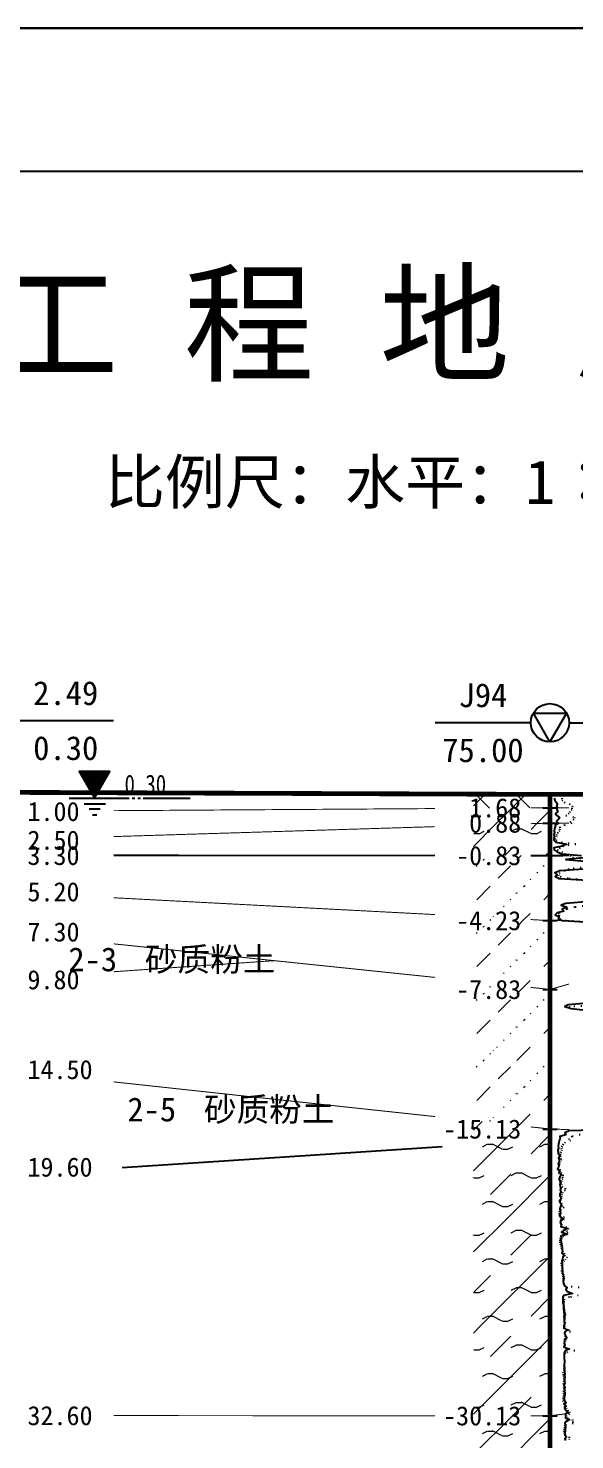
# Model space of a CAD drawing. Extents: x -37 to 3540, y -1485 to 297.
# Drawn here: x 1690.7 to 1747.8, y -741.7 to -594 of the extents above; entities that cross this region are included whole.
import ezdxf
from ezdxf.enums import TextEntityAlignment as Align

# ---------------------------------------------------------------- set-up
doc = ezdxf.new("R2010")
doc.units = 0
doc.linetypes.add('DOT', pattern=[6.35, 0, -6.35])
doc.layers.get('0').update_dxf_attribs({"linetype": 'CONTINUOUS'})
for name, color, linetype in [('CURVE', 200, 'CONTINUOUS'), ('FRAME', 7, 'CONTINUOUS'), ('HOLE', 41, 'CONTINUOUS'), ('STRATUM', 241, 'CONTINUOUS')]:
    doc.layers.add(name, color=color, linetype=linetype)
doc.layers.add('HATCH', color=7, linetype='CONTINUOUS', lineweight=13)
doc.styles.add('ST', font='')
doc.styles.get('ST').set_extended_font_data('SimSun')
pattern_1 = [(45, (1559.7, -891), (-4.24264, 4.24264), [10, 0]), (45, (1560.761, -894.182), (-2.12132, 6.36396), [3, -3]), (26.565, (1560.7743, -891.2536), (5.999823, 5.999812), [0.567, -12.849]), (0, (1560.2073, -891.2536), (0, 6), [0.567, -5.433]), (26.565, (1558.119, -891), (5.999823, 5.999812), [0.567, -12.849]), (0, (1558.626, -890.7464), (0, 6), [0.567, -5.433]), (153.435, (1560.2073, -891.2536), (-5.999818, -5e-06), [1.134, -12.2826]), (26.565, (1563.7743, -888.2536), (5.999823, 5.999812), [0.567, -12.849]), (0, (1563.2073, -888.2536), (0, 6), [0.567, -5.433]), (26.565, (1561.119, -888), (5.999823, 5.999812), [0.567, -12.849]), (0, (1561.626, -887.7464), (0, 6), [0.567, -5.433]), (153.435, (1563.2073, -888.2536), (-5.999818, -5e-06), [1.134, -12.2826])]
pattern_2 = [(45, (1559.7, -891), (-7e-07, 6.99998), [1.97196, -7.92754]), (45, (1562.513, -888.171), (-7e-07, 6.99998), [1.99367, -7.90583]), (45, (1564.7677, -885.918), (-7e-07, 6.99998), [1.81361, -8.08588]), (26.565, (1559.7002, -887.5), (7, 7), [0.0965, -15.55598]), (36.8699, (1560.4002, -886.8), (7, 7), [0.19775, -34.80225]), (315, (1563.2, -884.024), (6.99998, 1e-06), [0.03305, -9.86644]), (26.565, (1563.2002, -891), (7, 7), [0.14475, -15.50773]), (26.565, (1563.9002, -890.3), (7, 7), [0.10528, -15.5472]), (90, (1564.25, -889.95), (-7, -5e-07), [0.02877, -6.97123]), (26.565, (1564.6002, -889.6), (7, 7), [0.091, -31.21394]), (36.8699, (1565.3002, -888.9), (7, 7), [0.11069, -34.88931]), (45, (1566, -888.2), (-2e-07, 6.99998), [0.10911, -9.79038]), (315, (1566.6143, -887.452), (6.99998, 1e-06), [0.03305, -9.86644]), (36.8699, (1561.1002, -886.1), (7, 7), [0.10224, -34.89776]), (53.1301, (1561.8002, -885.4), (14, 21), [0.13438, -34.86562]), (53.1301, (1562.5002, -884.7), (14, 21), [0.12625, -34.87375])]

# ---------------------------------------------------------------- blocks, each defined once
blk = doc.blocks.new('图头_剖面图A3')
at = {"style": 'ST'}
for s, height, p in [('工 程 地 质 剖 面 图', 10, (-15.09, 10.79)), ('比例尺：水平：1∶            垂直：1∶', 4.6, (-11.5, -5.76))]:
    blk.add_text(s, height=height, dxfattribs=at).set_placement(p, align=Align.MIDDLE_CENTER)
for tag, height, p in [('01_剖面号', 10, (64.41, 11.39)), ('03＿纵向比例', 4.6, (50.43, -5.28)), ('02_横向比例', 4.6, (-18.82, -5.99))]:
    blk.add_attdef(tag, text='', height=height, dxfattribs=at).set_placement(p, align=Align.MIDDLE_LEFT)
blk = doc.blocks.new('H_cpt_hole')
for p, q in [((-1.73, 1), (1.73, 1)), ((0, -2), (-1.73, 1)), ((1.73, 1), (0, -2))]:
    blk.add_line(p, q)
blk.add_circle((0, 0), 2)
blk = doc.blocks.new('Gwl')
blk.add_lwpolyline([(0, 0, 0, 3.22, 0), (0, 2.79, 3.22, 3.22, 0)], format="xyseb")
blk.add_lwpolyline([(0, 0), (1.61, 2.79), (-1.61, 2.79)], close=True)
for points in [[(-2.63, 0), (3.61, 0)], [(3.93, 0), (4.21, 0)], [(4.53, 0), (4.8, 0)], [(5.09, 0), (9.99, 0)], [(-1.09, -0.61), (1.16, -0.61)], [(-0.54, -1.14), (0.61, -1.14)], [(-0.19, -1.74), (0.26, -1.74)]]:
    blk.add_lwpolyline(points)
at = {"style": 'ST', "width": 0.8}
blk.add_attdef('*GWL', (3.14, 0.45), '', height=2, dxfattribs=at)

msp = doc.modelspace()

# ---------------------------------------------------------------- hatches: boundary and pattern name
at = {"layer": 'HATCH'}
h = msp.add_hatch(dxfattribs=at)
h.set_pattern_fill('STT', color=50, style=0)
h.set_pattern_definition([(45, (1559.7002, -891), (-2.12132, 2.12132), [10, 0]), (135, (1559.7002, -891), (-2.12132, -2.12132), [10, 0])])
h.paths.add_polyline_path([(1745.17, -674.15), (1737.17, -674.12), (1737.17, -675.6), (1745.17, -675.55)])
h.paths.add_polyline_path([(1735.96, -677.04), (1742.66, -677.04), (1742.66, -674.1), (1735.96, -674.1)], flags=9)
h = msp.add_hatch(dxfattribs=at)
h.set_pattern_fill('FZNT', color=32, style=0)
h.set_pattern_definition([(45, (1559.7, -891), (-4.24264, 4.24264), [10, 0]), (45, (1560.761, -894.182), (-2.12132, 6.36396), [3, -3])])
h.paths.add_polyline_path([(1745.17, -675.55), (1737.17, -675.6), (1737.17, -677.4), (1745.17, -677.15)])
h.paths.add_polyline_path([(1735.96, -678.64), (1742.66, -678.64), (1742.66, -675.7), (1735.96, -675.7)], flags=9)
h.paths.add_polyline_path([(1735.96, -677.04), (1742.66, -677.04), (1742.66, -674.1), (1735.96, -674.1)], flags=9)
h = msp.add_hatch(dxfattribs=at)
h.set_pattern_fill('YNFNT', color=251, style=0)
h.set_pattern_definition(pattern_1)
h.paths.add_polyline_path([(1745.17, -677.15), (1737.17, -677.4), (1737.17, -680.55), (1745.17, -680.55)])
h.paths.add_polyline_path([(1734.53, -682.04), (1742.66, -682.04), (1742.66, -679.1), (1734.53, -679.1)], flags=9)
h.paths.add_polyline_path([(1735.96, -678.64), (1742.66, -678.64), (1742.66, -675.7), (1735.96, -675.7)], flags=9)
h = msp.add_hatch(dxfattribs=at)
h.set_pattern_fill('SZFT', color=52, style=0)
h.set_pattern_definition(pattern_2)
h.paths.add_polyline_path([(1745.17, -680.55), (1744.42, -680.55), (1737.17, -680.55), (1737.17, -686.93), (1745.17, -687.35)])
h.paths.add_polyline_path([(1734.53, -688.84), (1742.66, -688.84), (1742.66, -685.9), (1734.53, -685.9)], flags=9)
h.paths.add_polyline_path([(1734.53, -682.04), (1742.66, -682.04), (1742.66, -679.1), (1734.53, -679.1)], flags=9)
h = msp.add_hatch(dxfattribs=at)
h.set_pattern_fill('SZFT', color=52, style=0)
h.set_pattern_definition(pattern_2)
h.paths.add_polyline_path([(1745.17, -687.35), (1737.17, -686.93), (1737.17, -693.71), (1745.17, -694.55)])
h.paths.add_polyline_path([(1734.53, -696.04), (1742.66, -696.04), (1742.66, -693.1), (1734.53, -693.1)], flags=9)
h.paths.add_polyline_path([(1734.53, -688.84), (1742.66, -688.84), (1742.66, -685.9), (1734.53, -685.9)], flags=9)
h = msp.add_hatch(dxfattribs=at)
h.set_pattern_fill('SZFT', color=52, style=0)
h.set_pattern_definition(pattern_2)
h.paths.add_polyline_path([(1745.17, -694.55), (1737.17, -693.71), (1737.17, -708.28), (1745.17, -709.15)])
h.paths.add_polyline_path([(1733.1, -710.64), (1742.66, -710.64), (1742.66, -707.7), (1733.1, -707.7)], flags=9)
h.paths.add_polyline_path([(1734.53, -696.04), (1742.66, -696.04), (1742.66, -693.1), (1734.53, -693.1)], flags=9)
h = msp.add_hatch(dxfattribs=at)
h.set_pattern_fill('YNFNT', color=251, style=0)
h.set_pattern_definition(pattern_1)
h.paths.add_polyline_path([(1745.17, -709.15), (1737.17, -708.28), (1737.17, -739.15), (1745.17, -739.15)])
h.paths.add_polyline_path([(1733.1, -740.64), (1742.66, -740.64), (1742.66, -737.7), (1733.1, -737.7)], flags=9)
h.paths.add_polyline_path([(1733.1, -710.64), (1742.66, -710.64), (1742.66, -707.7), (1733.1, -707.7)], flags=9)
h = msp.add_hatch(dxfattribs=at)
h.set_pattern_fill('YNNT', color=251, style=0)
h.set_pattern_definition([(45, (1559.7002, -891), (-2.12132, 2.12132), [10, 0]), (26.565, (1560.7743, -891.2536), (5.999823, 5.999812), [0.567, -12.849]), (0, (1560.2073, -891.2536), (0, 6), [0.567, -5.433]), (26.565, (1558.119, -891), (5.999823, 5.999812), [0.567, -12.849]), (0, (1558.626, -890.7464), (0, 6), [0.567, -5.433]), (153.435, (1560.2073, -891.2536), (-5.999818, -5e-06), [1.134, -12.2826]), (26.565, (1563.7743, -888.2536), (5.999823, 5.999812), [0.567, -12.849]), (0, (1563.2073, -888.2536), (0, 6), [0.567, -5.433]), (26.565, (1561.119, -888), (5.999823, 5.999812), [0.567, -12.849]), (0, (1561.626, -887.7464), (0, 6), [0.567, -5.433]), (153.435, (1563.2073, -888.2536), (-5.999818, -5e-06), [1.134, -12.2826])])
h.paths.add_polyline_path([(1745.17, -739.15), (1744.42, -739.15), (1737.17, -739.15), (1737.17, -751.06), (1745.17, -751.15)])
h.paths.add_polyline_path([(1733.1, -752.64), (1742.66, -752.64), (1742.66, -749.7), (1733.1, -749.7)], flags=9)
h.paths.add_polyline_path([(1733.1, -740.64), (1742.66, -740.64), (1742.66, -737.7), (1733.1, -737.7)], flags=9)

# ---------------------------------------------------------------- linework, layer by layer
at = {"layer": 'CURVE', "color": 30, "linetype": 'Continuous'}
for points in [[(1745.6, -674.55), (1745.68, -674.75), (1745.82, -674.95), (1745.97, -675.15), (1745.87, -675.35), (1745.92, -675.55), (1745.89, -675.75), (1745.99, -675.95), (1745.76, -676.15), (1745.89, -676.35), (1746.16, -676.55), (1746.07, -676.75), (1745.84, -676.95), (1746.07, -677.15), (1745.73, -677.35), (1745.7, -677.55), (1745.65, -677.75), (1745.62, -677.95), (1745.63, -678.15), (1745.58, -678.35), (1745.6, -678.55), (1745.58, -678.75), (1745.59, -678.95), (1745.77, -679.15), (1746.9, -679.35), (1746.45, -679.55), (1745.58, -679.75), (1745.62, -679.95), (1745.91, -680.15), (1746.42, -680.35), (1748.47, -680.55)], [(1749.17, -681.95), (1746.22, -682.15), (1745.69, -682.35), (1745.94, -682.55), (1745.73, -682.75), (1746.15, -682.95), (1749.67, -683.15)], [(1748.96, -680.75), (1746.84, -680.95), (1749.21, -681.15)], [(1749.3, -685.35), (1746.82, -685.55), (1746.36, -685.75), (1746.92, -685.95), (1746.44, -686.15), (1746.63, -686.35), (1745.91, -686.55), (1745.71, -686.75), (1746.13, -686.95), (1746.04, -687.15), (1746.49, -687.35), (1750.16, -687.55)], [(1749.45, -695.95), (1747.06, -696.15), (1746.71, -696.35), (1747.38, -696.55), (1749.2, -696.75)], [(1753.36, -709.15), (1747.19, -709.35), (1746.72, -709.55), (1746.84, -709.75), (1746.19, -709.95), (1746.24, -710.15), (1746.13, -710.35), (1746.1, -710.55), (1746.06, -710.75), (1746.03, -710.95), (1746.08, -711.15), (1746, -711.35), (1746.03, -711.55), (1746.03, -711.75), (1746.23, -711.95), (1746.05, -712.15), (1746.15, -712.35), (1746.12, -712.55), (1746.03, -712.75), (1746.09, -712.95), (1746.07, -713.15), (1745.95, -713.35), (1746.16, -713.55), (1746.1, -713.75), (1746.37, -713.95), (1746.21, -714.15), (1746.14, -714.35), (1746.16, -714.55), (1746.27, -714.75), (1746.21, -714.95), (1746.25, -715.15), (1746.32, -715.35), (1746.23, -715.55), (1746.33, -715.75), (1746.21, -715.95), (1746.21, -716.15), (1746.32, -716.35), (1746.26, -716.55), (1746.17, -716.75), (1746.33, -716.95), (1746.32, -717.15), (1746.23, -717.35), (1746.22, -717.55), (1746.25, -717.75), (1746.29, -717.95), (1746.19, -718.15), (1746.23, -718.35), (1746.61, -718.55), (1746.28, -718.75), (1746.27, -718.95), (1746.33, -719.15), (1746.31, -719.35), (1747, -719.55), (1746.58, -719.75), (1746.39, -719.95), (1747, -720.15), (1746.3, -720.35), (1746.39, -720.55), (1746.32, -720.75), (1746.33, -720.95), (1746.37, -721.15), (1746.42, -721.35), (1746.45, -721.55), (1746.44, -721.75), (1746.47, -721.95), (1746.4, -722.15), (1746.63, -722.35), (1746.51, -722.55), (1746.48, -722.75), (1746.42, -722.95), (1746.44, -723.15), (1746.45, -723.35), (1746.46, -723.55), (1746.44, -723.75), (1746.49, -723.95), (1746.49, -724.15), (1746.51, -724.35), (1746.56, -724.55), (1746.62, -724.75), (1746.58, -724.95), (1746.56, -725.15), (1746.59, -725.35), (1746.7, -725.55), (1746.96, -725.75), (1746.83, -725.95), (1747.02, -726.15), (1747.52, -726.35), (1746.6, -726.55), (1746.53, -726.75), (1746.53, -726.95), (1746.53, -727.15), (1746.52, -727.35), (1746.57, -727.55), (1746.57, -727.75), (1746.59, -727.95), (1746.61, -728.15), (1746.61, -728.35), (1746.7, -728.55), (1746.63, -728.75), (1746.65, -728.95), (1746.65, -729.15), (1746.67, -729.35), (1746.69, -729.55), (1746.61, -729.75), (1746.62, -729.95), (1747.01, -730.15), (1746.73, -730.35), (1746.7, -730.55), (1746.8, -730.75), (1746.92, -730.95), (1746.68, -731.15), (1746.68, -731.35), (1746.67, -731.55), (1746.73, -731.75), (1746.61, -731.95), (1747.12, -732.15), (1746.77, -732.35), (1746.65, -732.55), (1746.66, -732.75), (1746.65, -732.95), (1746.67, -733.15), (1746.7, -733.35), (1746.68, -733.55), (1746.67, -733.75), (1746.64, -733.95), (1746.69, -734.15), (1746.7, -734.35), (1746.68, -734.55), (1746.72, -734.75), (1746.69, -734.95), (1746.73, -735.15), (1746.69, -735.35), (1746.7, -735.55), (1746.71, -735.75), (1746.63, -735.95), (1746.74, -736.15), (1746.7, -736.35), (1746.69, -736.55), (1746.73, -736.75), (1746.72, -736.95), (1746.64, -737.15), (1746.65, -737.35), (1746.68, -737.55), (1746.87, -737.75), (1746.72, -737.95), (1746.85, -738.15), (1746.7, -738.35), (1746.8, -738.55), (1747.05, -738.75), (1746.8, -738.95), (1746.81, -739.15), (1746.79, -739.35), (1747.23, -739.55), (1746.87, -739.75), (1746.74, -739.95), (1746.77, -740.15), (1746.8, -740.35), (1746.76, -740.55), (1746.75, -740.75), (1746.74, -740.95), (1746.74, -741.15), (1746.9, -741.35), (1746.74, -741.55), (1746.78, -741.75)]]:
    msp.add_lwpolyline(points, dxfattribs=at)
at = {"layer": 'CURVE', "color": 100, "linetype": 'DOT', "ltscale": 0.1}
for points in [[(1746.4, -674.55), (1746.42, -674.75), (1746.66, -674.95), (1747.18, -675.15), (1747.54, -675.35), (1747.45, -675.55), (1747.46, -675.75), (1747.25, -675.95), (1747.15, -676.15), (1746.83, -676.35), (1747.78, -676.55), (1747.66, -676.75), (1747.26, -676.95), (1747.44, -677.15), (1746.72, -677.35), (1746.19, -677.55), (1746.19, -677.75), (1746.16, -677.95), (1746.04, -678.15), (1745.84, -678.35), (1745.87, -678.55), (1745.69, -678.75), (1745.8, -678.95), (1746.36, -679.15), (1747.86, -679.35), (1746.62, -679.55), (1746.23, -679.75), (1745.94, -679.95), (1746.4, -680.15), (1746.75, -680.35), (1747.3, -680.55), (1747.52, -680.75), (1749.77, -680.95)], [(1749.17, -681.75), (1747.18, -681.95), (1746.76, -682.15), (1746.19, -682.35), (1746.07, -682.55), (1746.24, -682.75), (1747.19, -682.95), (1750.55, -683.15)], [(1749.37, -685.75), (1747.76, -685.95), (1746.91, -686.15), (1746.63, -686.35), (1746.11, -686.55), (1746.13, -686.75), (1746.09, -686.95), (1746.19, -687.15), (1746.74, -687.35), (1750.52, -687.55)], [(1752.18, -696.15), (1747.16, -696.35), (1747.8, -696.55)], [(1748.32, -709.75), (1747.47, -709.95), (1747.11, -710.15), (1747.33, -710.35), (1746.75, -710.55), (1746.58, -710.75), (1746.43, -710.95), (1746.35, -711.15), (1746.42, -711.35), (1746.31, -711.55), (1746.24, -711.75), (1746.23, -711.95), (1746.28, -712.15), (1746.38, -712.35), (1746.16, -712.55), (1746.16, -712.75), (1746.14, -712.95), (1745.97, -713.15), (1746.2, -713.35), (1746.2, -713.55), (1746.29, -713.75), (1746.52, -713.95), (1746.48, -714.15), (1746.47, -714.35), (1746.37, -714.55), (1746.3, -714.75), (1746.34, -714.95), (1746.44, -715.15), (1746.76, -715.35), (1746.75, -715.55), (1746.48, -715.75), (1746.41, -715.95), (1746.35, -716.15), (1746.4, -716.35), (1746.2, -716.55), (1746.17, -716.75), (1746.34, -716.95), (1746.4, -717.15), (1746.65, -717.35), (1746.35, -717.55), (1746.16, -717.75), (1746.13, -717.95), (1746.11, -718.15), (1746.65, -718.35), (1746.39, -718.55), (1746.28, -718.75), (1746.23, -718.95), (1746.36, -719.15), (1746.78, -719.35), (1747.11, -719.55), (1746.85, -719.75), (1747.03, -719.95), (1746.51, -720.15), (1746.6, -720.35), (1746.23, -720.55), (1746.22, -720.75), (1746.2, -720.95), (1746.22, -721.15), (1746.32, -721.35), (1746.35, -721.55), (1746.44, -721.75), (1746.4, -721.95), (1746.64, -722.15), (1746.68, -722.35), (1746.97, -722.55), (1746.81, -722.75), (1746.67, -722.95), (1746.35, -723.15), (1746.32, -723.35), (1746.47, -723.55), (1746.44, -723.75), (1746.37, -723.95), (1746.39, -724.15), (1746.58, -724.35), (1746.54, -724.55), (1746.52, -724.75), (1746.55, -724.95), (1746.56, -725.15), (1746.62, -725.35), (1746.66, -725.55), (1748.81, -725.75)], [(1748.13, -726.55), (1747.22, -726.75), (1746.65, -726.95), (1746.63, -727.15), (1746.59, -727.35), (1746.6, -727.55), (1746.62, -727.75), (1746.62, -727.95), (1746.66, -728.15), (1746.72, -728.35), (1746.75, -728.55), (1746.74, -728.75), (1746.72, -728.95), (1746.67, -729.15), (1746.78, -729.35), (1746.7, -729.55), (1746.68, -729.75), (1746.6, -729.95), (1747.09, -730.15), (1747.32, -730.35), (1746.71, -730.55), (1746.68, -730.75), (1746.86, -730.95), (1746.86, -731.15), (1746.75, -731.35), (1746.65, -731.55), (1746.75, -731.75), (1746.63, -731.95), (1747.14, -732.15), (1747.77, -732.35), (1746.83, -732.55), (1746.65, -732.75), (1746.65, -732.95), (1746.65, -733.15), (1746.68, -733.35), (1746.69, -733.55), (1746.71, -733.75), (1746.63, -733.95), (1746.62, -734.15), (1746.67, -734.35), (1746.52, -734.55), (1746.56, -734.75), (1746.58, -734.95), (1746.62, -735.15), (1746.65, -735.35), (1746.61, -735.55), (1746.56, -735.75), (1746.61, -735.95), (1746.6, -736.15), (1746.66, -736.35), (1746.57, -736.55), (1746.58, -736.75), (1746.61, -736.95), (1746.56, -737.15), (1746.54, -737.35), (1746.49, -737.55), (1746.63, -737.75), (1746.66, -737.95), (1746.61, -738.15), (1746.85, -738.35), (1746.99, -738.55), (1747.19, -738.75), (1747.21, -738.95), (1746.85, -739.15), (1746.96, -739.35), (1747.48, -739.55), (1747.55, -739.75), (1747.6, -739.95), (1746.73, -740.15), (1746.68, -740.35), (1746.67, -740.55), (1746.61, -740.75), (1746.65, -740.95), (1746.73, -741.15), (1747.17, -741.35), (1747.17, -741.55), (1747.1, -741.75)]]:
    msp.add_lwpolyline(points, dxfattribs=at)
at = {"layer": 'FRAME', "color": 245, "linetype": 'Continuous'}
for p, q in [((2144.66, -594), (1414.49, -594)), ((1463.01, -594), (2203.2, -594))]:
    msp.add_line(p, q, dxfattribs=at)
at = {"layer": 'FRAME', "linetype": 'Continuous'}
msp.add_line((2124.66, -609), (1434.49, -609), dxfattribs=at)
at = {"layer": 'HOLE', "linetype": 'Continuous'}
for points in [[(1689.58, -666.43), (1699.58, -666.43)], [(1743.17, -666.65), (1733.17, -666.65)], [(1747.17, -666.65), (1757.17, -666.65)], [(1744.42, -675.55), (1745.92, -675.55)], [(1744.42, -677.15), (1745.92, -677.15)], [(1744.42, -680.55), (1745.92, -680.55)], [(1744.42, -687.35), (1745.92, -687.35)], [(1744.42, -694.55), (1745.92, -694.55)], [(1744.42, -709.15), (1745.92, -709.15)], [(1744.42, -739.15), (1745.92, -739.15)]]:
    msp.add_lwpolyline(points, dxfattribs=at)
at = {"layer": 'HOLE', "linetype": 'Continuous', "const_width": 0.5}
msp.add_lwpolyline([(1745.17, -674.15), (1745.17, -822.85)], dxfattribs=at)
at = {"layer": 'STRATUM', "linetype": 'Continuous'}
for points, const_width in [([(1464.94, -673.73), (1484.94, -673.73), (1514.13, -673.78), (1571.89, -673.89), (1630.05, -673.88), (1687.58, -673.93), (1745.17, -674.15), (1796.91, -674.1)], 0.5), ([(1699.58, -675.85), (1716.38, -675.74), (1733.17, -675.63)], 0.1), ([(1743.17, -675.56), (1745.17, -675.55), (1747.17, -675.54)], 0.1), ([(1699.58, -678.56), (1716.38, -678.04), (1733.17, -677.52)], 0.1), ([(1743.17, -677.21), (1745.17, -677.15), (1747.17, -677.16)], 0.1), ([(1699.58, -680.53), (1716.38, -680.54), (1733.17, -680.54)], 0.2), ([(1743.17, -680.55), (1745.17, -680.55), (1747.17, -680.54)], 0.2), ([(1699.58, -684.96), (1716.38, -685.84), (1733.17, -686.72)], 0.1), ([(1743.17, -687.24), (1745.17, -687.35), (1747.17, -687.32)], 0.1), ([(1699.58, -689.78), (1716.38, -691.54), (1733.17, -693.29)], 0.1), ([(1699.58, -692.7), (1701.98, -692.53), (1716.38, -691.54)], 0.1), ([(1743.17, -694.34), (1745.17, -694.55), (1747.17, -693.98)], 0.1), ([(1699.58, -704.22), (1716.38, -706.04), (1733.17, -707.85)], 0.1), ([(1743.17, -708.93), (1745.17, -709.15), (1747.17, -709.21)], 0.1), ([(1699.58, -739.13), (1716.38, -739.14), (1733.17, -739.14)], 0.1), ([(1743.17, -739.15), (1745.17, -739.15), (1747.17, -738.9)], 0.1)]:
    msp.add_lwpolyline(points, dxfattribs=dict(at, const_width=const_width))
at = {"layer": 'STRATUM'}
msp.add_lwpolyline([(1700.47, -713.17), (1733.92, -710.97)], dxfattribs=at)

# ---------------------------------------------------------------- block references
at = {"layer": 'CURVE'}
msp.add_blockref('Gwl', (1697.58, -674.53), dxfattribs=at).add_auto_attribs({'*GWL': '0.30'})
at = {"layer": 'FRAME'}
msp.add_blockref('图头_剖面图A3', (1769.7, -635.7), dxfattribs=at)
at = {"layer": 'HOLE'}
msp.add_blockref('H_cpt_hole', (1745.17, -666.65), dxfattribs=at)

# ---------------------------------------------------------------- texts
at = {"layer": 'HOLE', "style": 'ST'}
for s, p in [('2.49', (1694.58, -663.55)), ('J94', (1738.17, -663.77)), ('0.30', (1694.58, -669.3)), ('75.00', (1738.17, -669.52))]:
    msp.add_text(s, height=2.5, dxfattribs=at).set_placement(p, align=Align.MIDDLE_CENTER)
for s, p in [('1.68', (1742.17, -675.55)), ('0.88', (1742.17, -677.15)), ('-0.83', (1742.17, -680.55)), ('-4.23', (1742.17, -687.35)), ('-7.83', (1742.17, -694.55)), ('-15.13', (1742.17, -709.15)), ('-30.13', (1742.17, -739.15))]:
    msp.add_text(s, height=2, dxfattribs=at).set_placement(p, align=Align.MIDDLE_RIGHT)
for s, p in [('1.00', (1690.58, -675.93)), ('2.50', (1690.58, -678.93)), ('3.30', (1690.58, -680.53)), ('5.20', (1690.58, -684.33)), ('7.30', (1690.58, -688.53)), ('9.80', (1690.58, -693.53)), ('14.50', (1690.58, -702.93)), ('19.60', (1690.58, -713.13)), ('32.60', (1690.58, -739.13))]:
    msp.add_text(s, height=2, dxfattribs=at).set_placement(p, align=Align.MIDDLE_LEFT)
at = {"layer": 'STRATUM', "style": 'ST'}
for s, p in [('2-3', (1694.85, -691.4)), ('砂质粉土', (1702.85, -691.4)), ('砂质粉土', (1709.02, -707.1)), ('2-5', (1701.02, -707.1))]:
    msp.add_text(s, height=2.5, dxfattribs=at).set_placement(p, align=Align.MIDDLE_LEFT)

doc.saveas('drawing.dxf')
